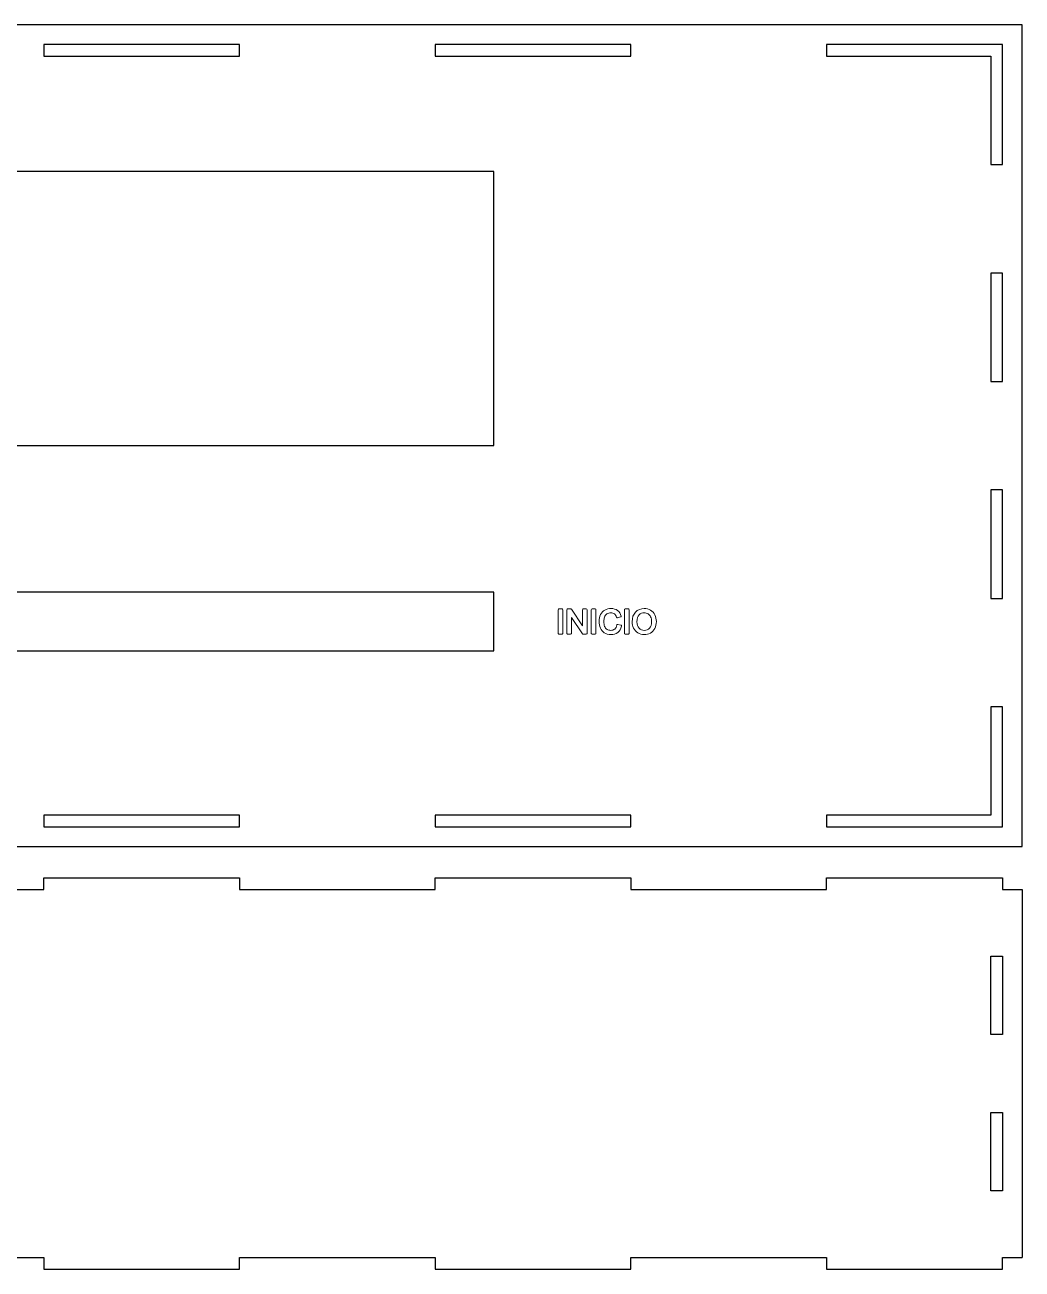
# Model space of a CAD drawing. Extents: x -410 to 1216, y 0 to 714.
# Drawn here: x 298.2 to 553, y 0 to 318 of the extents above; entities that cross this region are included whole.
import ezdxf

# ---------------------------------------------------------------- set-up
doc = ezdxf.new("R2010")
doc.units = 0
doc.header["$MEASUREMENT"] = 0
doc.layers.add('1', color=7, linetype='Continuous')
doc.layers.add('Capa 1', color=7, linetype='Continuous')

msp = doc.modelspace()

# ---------------------------------------------------------------- linework, layer by layer
at = {"linetype": 'Continuous'}
for p, q in [((303, 97), (303, 100)), ((303, 100), (353, 100)), ((353, 100), (353, 97)), ((403, 97), (403, 100)), ((403, 100), (453, 100)), ((453, 100), (453, 97)), ((503, 97), (503, 100)), ((503, 100), (548, 100)), ((548, 100), (548, 97)), ((253, 97), (303, 97)), ((353, 97), (403, 97)), ((453, 97), (503, 97)), ((548, 97), (553, 97)), ((553, 97), (553, 3)), ((253, 3), (303, 3)), ((303, 3), (303, 0)), ((303, 0), (353, 0)), ((353, 0), (353, 3)), ((353, 3), (403, 3)), ((403, 3), (403, 0)), ((403, 0), (453, 0)), ((453, 0), (453, 3)), ((453, 3), (503, 3)), ((503, 3), (503, 0)), ((503, 0), (548, 0)), ((548, 0), (548, 3)), ((548, 3), (553, 3))]:
    msp.add_line(p, q, dxfattribs=at)
for points in [[(553, 108), (553, 318), (103, 318), (103, 108)], [(353, 313), (303, 313), (303, 310), (353, 310)], [(453, 313), (403, 313), (403, 310), (453, 310)], [(548, 282.29), (548, 313), (503, 313), (503, 310), (545, 310), (545, 282.29)], [(238, 210.5), (418, 210.5), (418, 280.5), (238, 280.5)], [(548, 226.86), (548, 254.57), (545, 254.57), (545, 226.86)], [(548, 171.43), (548, 199.14), (545, 199.14), (545, 171.43)], [(238, 158), (418, 158), (418, 173), (238, 173)], [(503, 113), (548, 113), (548, 143.71), (545, 143.71), (545, 116), (503, 116)], [(303, 113), (353, 113), (353, 116), (303, 116)], [(403, 113), (453, 113), (453, 116), (403, 116)]]:
    msp.add_lwpolyline(points, close=True, dxfattribs=at)
at = {"layer": '1'}
for points in [[(545, 60), (545, 80), (548, 80), (548, 60)], [(545, 20), (545, 40), (548, 40), (548, 20)]]:
    msp.add_lwpolyline(points, close=True, dxfattribs=at)
at = {"layer": 'Capa 1', "color": 2, "lineweight": 0}
for points, knots in [([(434.64, 162.27), (434.64, 162.27), (435.44, 162.27), (435.44, 162.27), (435.55, 162.27), (435.64, 162.36), (435.64, 162.47), (435.64, 162.47), (435.64, 168.53), (435.64, 168.53), (435.64, 168.64), (435.55, 168.73), (435.44, 168.73), (435.44, 168.73), (434.64, 168.73), (434.64, 168.73), (434.53, 168.73), (434.44, 168.64), (434.44, 168.53), (434.44, 168.53), (434.44, 162.47), (434.44, 162.47), (434.44, 162.36), (434.53, 162.27), (434.64, 162.27)], [0, 0, 0, 0, 1, 1, 1, 2, 2, 2, 3, 3, 3, 4, 4, 4, 5, 5, 5, 6, 6, 6, 7, 7, 7, 8, 8, 8, 8]), ([(436.85, 162.27), (436.85, 162.27), (437.62, 162.27), (437.62, 162.27), (437.73, 162.27), (437.82, 162.36), (437.82, 162.47), (437.82, 162.47), (437.82, 166.57), (437.82, 166.57), (437.82, 166.57), (440.64, 162.36), (440.64, 162.36), (440.67, 162.3), (440.74, 162.27), (440.8, 162.27), (440.8, 162.27), (441.62, 162.27), (441.62, 162.27), (441.74, 162.27), (441.83, 162.36), (441.83, 162.47), (441.83, 162.47), (441.83, 168.53), (441.83, 168.53), (441.83, 168.64), (441.74, 168.73), (441.62, 168.73), (441.62, 168.73), (440.86, 168.73), (440.86, 168.73), (440.75, 168.73), (440.66, 168.64), (440.66, 168.53), (440.66, 168.53), (440.66, 164.43), (440.66, 164.43), (440.66, 164.43), (437.84, 168.64), (437.84, 168.64), (437.8, 168.7), (437.74, 168.73), (437.67, 168.73), (437.67, 168.73), (436.85, 168.73), (436.85, 168.73), (436.74, 168.73), (436.65, 168.64), (436.65, 168.53), (436.65, 168.53), (436.65, 162.47), (436.65, 162.47), (436.65, 162.36), (436.74, 162.27), (436.85, 162.27)], [0, 0, 0, 0, 1, 1, 1, 2, 2, 2, 3, 3, 3, 4, 4, 4, 5, 5, 5, 6, 6, 6, 7, 7, 7, 8, 8, 8, 9, 9, 9, 10, 10, 10, 11, 11, 11, 12, 12, 12, 13, 13, 13, 14, 14, 14, 15, 15, 15, 16, 16, 16, 17, 17, 17, 18, 18, 18, 18]), ([(443.11, 162.27), (443.11, 162.27), (443.91, 162.27), (443.91, 162.27), (444.02, 162.27), (444.11, 162.36), (444.11, 162.47), (444.11, 162.47), (444.11, 168.53), (444.11, 168.53), (444.11, 168.64), (444.02, 168.73), (443.91, 168.73), (443.91, 168.73), (443.11, 168.73), (443.11, 168.73), (443, 168.73), (442.91, 168.64), (442.91, 168.53), (442.91, 168.53), (442.91, 162.47), (442.91, 162.47), (442.91, 162.36), (443, 162.27), (443.11, 162.27)], [0, 0, 0, 0, 1, 1, 1, 2, 2, 2, 3, 3, 3, 4, 4, 4, 5, 5, 5, 6, 6, 6, 7, 7, 7, 8, 8, 8, 8]), ([(446.24, 162.6), (446.68, 162.31), (447.25, 162.17), (447.94, 162.17), (448.62, 162.17), (449.2, 162.36), (449.67, 162.73), (450.14, 163.1), (450.47, 163.64), (450.65, 164.34), (450.66, 164.39), (450.65, 164.45), (450.62, 164.49), (450.6, 164.54), (450.55, 164.57), (450.5, 164.59), (450.5, 164.59), (449.7, 164.79), (449.7, 164.79), (449.68, 164.79), (449.67, 164.79), (449.65, 164.79), (449.61, 164.79), (449.58, 164.78), (449.54, 164.76), (449.5, 164.74), (449.47, 164.69), (449.45, 164.64), (449.35, 164.17), (449.16, 163.82), (448.89, 163.59), (448.61, 163.36), (448.28, 163.25), (447.88, 163.25), (447.54, 163.25), (447.23, 163.34), (446.95, 163.51), (446.67, 163.68), (446.47, 163.93), (446.33, 164.27), (446.19, 164.63), (446.12, 165.06), (446.12, 165.55), (446.12, 165.93), (446.18, 166.3), (446.3, 166.65), (446.41, 166.99), (446.61, 167.25), (446.89, 167.45), (447.16, 167.65), (447.52, 167.75), (447.94, 167.75), (448.3, 167.75), (448.6, 167.66), (448.83, 167.49), (449.06, 167.31), (449.24, 167.02), (449.37, 166.62), (449.39, 166.54), (449.47, 166.48), (449.56, 166.48), (449.57, 166.48), (449.59, 166.48), (449.6, 166.49), (449.6, 166.49), (450.39, 166.67), (450.39, 166.67), (450.45, 166.69), (450.49, 166.72), (450.52, 166.77), (450.55, 166.81), (450.56, 166.87), (450.54, 166.92), (450.37, 167.52), (450.05, 168), (449.6, 168.33), (449.16, 168.66), (448.6, 168.83), (447.95, 168.83), (447.39, 168.83), (446.86, 168.7), (446.39, 168.44), (445.91, 168.18), (445.54, 167.79), (445.28, 167.29), (445.02, 166.79), (444.89, 166.21), (444.89, 165.55), (444.89, 164.94), (445.01, 164.37), (445.23, 163.84), (445.46, 163.3), (445.8, 162.88), (446.24, 162.6)], [0, 0, 0, 0, 1, 1, 1, 2, 2, 2, 3, 3, 3, 4, 4, 4, 5, 5, 5, 6, 6, 6, 7, 7, 7, 8, 8, 8, 9, 9, 9, 10, 10, 10, 11, 11, 11, 12, 12, 12, 13, 13, 13, 14, 14, 14, 15, 15, 15, 16, 16, 16, 17, 17, 17, 18, 18, 18, 19, 19, 19, 20, 20, 20, 21, 21, 21, 22, 22, 22, 23, 23, 23, 24, 24, 24, 25, 25, 25, 26, 26, 26, 27, 27, 27, 28, 28, 28, 29, 29, 29, 30, 30, 30, 31, 31, 31, 31]), ([(451.58, 162.27), (451.58, 162.27), (452.38, 162.27), (452.38, 162.27), (452.49, 162.27), (452.58, 162.36), (452.58, 162.47), (452.58, 162.47), (452.58, 168.53), (452.58, 168.53), (452.58, 168.64), (452.49, 168.73), (452.38, 168.73), (452.38, 168.73), (451.58, 168.73), (451.58, 168.73), (451.47, 168.73), (451.38, 168.64), (451.38, 168.53), (451.38, 168.53), (451.38, 162.47), (451.38, 162.47), (451.38, 162.36), (451.47, 162.27), (451.58, 162.27)], [0, 0, 0, 0, 1, 1, 1, 2, 2, 2, 3, 3, 3, 4, 4, 4, 5, 5, 5, 6, 6, 6, 7, 7, 7, 8, 8, 8, 8]), ([(454.81, 162.61), (455.29, 162.32), (455.84, 162.17), (456.45, 162.17), (457, 162.17), (457.53, 162.3), (458.01, 162.57), (458.5, 162.83), (458.88, 163.23), (459.15, 163.75), (459.41, 164.26), (459.54, 164.85), (459.54, 165.49), (459.54, 166.13), (459.42, 166.7), (459.17, 167.21), (458.92, 167.72), (458.55, 168.12), (458.07, 168.41), (457.59, 168.69), (457.04, 168.84), (456.45, 168.84), (455.54, 168.84), (454.79, 168.53), (454.21, 167.92), (453.64, 167.32), (453.35, 166.48), (453.35, 165.42), (453.35, 164.86), (453.47, 164.32), (453.72, 163.82), (453.96, 163.31), (454.33, 162.9), (454.81, 162.61)], [0, 0, 0, 0, 1, 1, 1, 2, 2, 2, 3, 3, 3, 4, 4, 4, 5, 5, 5, 6, 6, 6, 7, 7, 7, 8, 8, 8, 9, 9, 9, 10, 10, 10, 11, 11, 11, 11]), ([(458.08, 166.71), (458.24, 166.37), (458.32, 165.96), (458.32, 165.5), (458.32, 164.77), (458.14, 164.21), (457.78, 163.82), (457.43, 163.44), (456.99, 163.25), (456.44, 163.25), (455.9, 163.25), (455.47, 163.44), (455.11, 163.82), (454.75, 164.2), (454.57, 164.73), (454.57, 165.41), (454.57, 166.26), (454.76, 166.87), (455.13, 167.22), (455.5, 167.57), (455.93, 167.75), (456.45, 167.75), (456.81, 167.75), (457.14, 167.66), (457.43, 167.47), (457.71, 167.29), (457.94, 167.04), (458.08, 166.71)], [0, 0, 0, 0, 1, 1, 1, 2, 2, 2, 3, 3, 3, 4, 4, 4, 5, 5, 5, 6, 6, 6, 7, 7, 7, 8, 8, 8, 9, 9, 9, 9])]:
    msp.add_open_spline(points, degree=3, knots=knots, dxfattribs=at)

doc.saveas('drawing.dxf')
